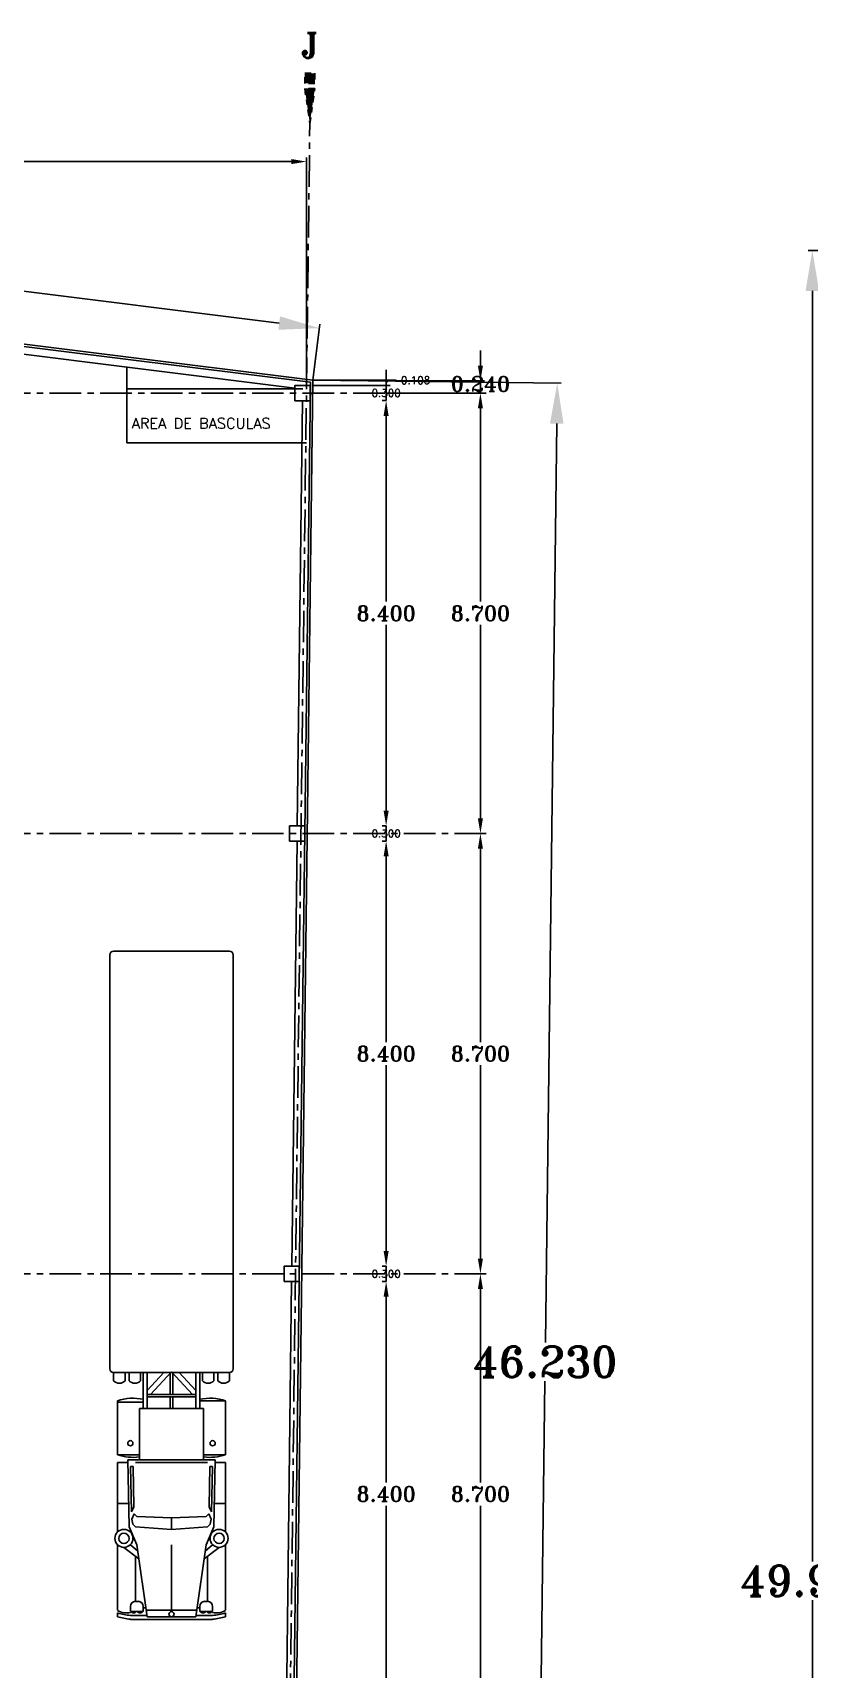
# Model space of a CAD drawing. Extents: x 915 to 2178, y -798 to 165.
# Drawn here: x 1309.87 to 1325.22, y -699.69 to -667.36 of the extents above; entities that cross this region are included whole.
import ezdxf
from ezdxf.enums import TextEntityAlignment as Align

# ---------------------------------------------------------------- set-up
doc = ezdxf.new("R2010")
doc.units = 0
doc.header["$LTSCALE"] = 0.5
doc.header["$MEASUREMENT"] = 0
doc.linetypes.add('CENTER', pattern=[2, 1.25, -0.25, 0.25, -0.25])
doc.linetypes.add('DASHDOT2', pattern=[0.5, 0.25, -0.125, 0, -0.125])
doc.layers.get('0').update_dxf_attribs({"linetype": 'CONTINUOUS'})
doc.layers.get('DEFPOINTS').update_dxf_attribs({"linetype": 'CONTINUOUS'})
for name, color, linetype in [('AUTO', 125, 'CONTINUOUS'), ('COTA', 7, 'CONTINUOUS'), ('COTAS', 7, 'CONTINUOUS'), ('EJE', 125, 'DASHDOT2'), ('EJES', 125, 'CENTER'), ('MUEBLES', 125, 'CONTINUOUS'), ('MURO', 150, 'CONTINUOUS'), ('TERRENO', 8, 'CONTINUOUS')]:
    doc.layers.add(name, color=color, linetype=linetype)
doc.styles.add('ROMANT', font='romant')
doc.dimstyles.new('detalle', dxfattribs={"dimtxt": 0.2, "dimasz": 0.15, "dimexe": 0.08, "dimexo": 0, "dimgap": 0.08, "dimtad": 0, "dimtih": 1, "dimtoh": 1, "dimdec": 3, "dimzin": 1, "dimdsep": 46, "dimtxsty": 'ROMANT', "dimcen": 0.15, "dimclrd": 143, "dimclre": 9, "dimadec": 0, "dimazin": 0, "dimtfac": 1, "dimtdec": 3, "dimtmove": 0, "dimatfit": 3, "dimfxl": 1, "dimarcsym": 0})

# ---------------------------------------------------------------- blocks, each defined once
blk = doc.blocks.new('PEQ1320')
at = {"layer": 'AUTO'}
for p, q in [((695.77, -701.869), (698.056, -701.869)), ((695.694, -701.945), (695.694, -710.117)), ((695.77, -710.193), (698.056, -710.193)), ((695.77, -710.355), (695.77, -710.193)), ((695.999, -710.355), (695.999, -710.193)), ((696.075, -710.355), (696.075, -710.193)), ((696.303, -710.355), (696.303, -710.193)), ((696.354, -710.193), (696.354, -710.904)), ((696.43, -710.549), (696.761, -710.193)), ((696.43, -710.904), (696.43, -710.193)), ((696.5, -710.624), (696.913, -710.178)), ((696.888, -710.624), (696.888, -710.206)), ((696.913, -710.178), (697.326, -710.624)), ((696.938, -710.624), (696.938, -710.206)), ((697.065, -710.193), (697.396, -710.549)), ((697.396, -710.193), (697.396, -710.904)), ((697.472, -710.193), (697.472, -710.904)), ((697.523, -710.355), (697.523, -710.193)), ((697.751, -710.355), (697.751, -710.193)), ((697.827, -710.355), (697.827, -710.193)), ((698.056, -710.355), (698.056, -710.193)), ((695.846, -710.751), (695.846, -711.818)), ((695.846, -710.777), (696.354, -710.777)), ((697.548, -710.904), (696.278, -710.904)), ((696.278, -711.92), (696.278, -710.904)), ((697.396, -710.624), (696.43, -710.624)), ((696.43, -710.675), (697.396, -710.675)), ((696.888, -710.675), (696.888, -710.904)), ((696.938, -710.904), (696.938, -710.675)), ((697.472, -710.751), (697.98, -710.751)), ((697.548, -711.92), (697.548, -710.904)), ((697.98, -710.751), (697.98, -711.818)), ((696.278, -711.818), (695.846, -711.818)), ((697.98, -711.818), (697.548, -711.818)), ((695.846, -713.345), (695.846, -711.97)), ((696.049, -711.97), (695.846, -711.97)), ((697.777, -711.92), (696.049, -711.92)), ((696.049, -711.92), (696.075, -713.24)), ((696.103, -712.047), (696.153, -712.047)), ((696.103, -712.047), (696.12, -712.947)), ((696.153, -712.047), (696.169, -712.849)), ((697.624, -711.97), (696.202, -711.97)), ((697.672, -712.047), (697.657, -712.849)), ((697.723, -712.047), (697.672, -712.047)), ((697.723, -712.047), (697.706, -712.947)), ((697.777, -711.92), (697.751, -713.24)), ((697.98, -711.97), (697.777, -711.97)), ((697.98, -711.97), (697.98, -713.345)), ((696.049, -712.783), (695.846, -712.783)), ((696.169, -712.849), (696.12, -712.947)), ((697.657, -712.849), (697.706, -712.947)), ((697.98, -712.783), (697.777, -712.783)), ((696.176, -712.986), (696.126, -713.088)), ((696.126, -713.088), (696.151, -713.19)), ((696.151, -713.19), (696.202, -713.24)), ((696.176, -712.986), (696.227, -713.037)), ((696.227, -713.037), (696.913, -713.063)), ((697.599, -713.037), (696.913, -713.063)), ((696.913, -713.063), (696.913, -713.291)), ((696.913, -713.063), (696.913, -713.291)), ((697.65, -712.986), (697.599, -713.037)), ((697.675, -713.19), (697.624, -713.24)), ((697.65, -712.986), (697.7, -713.088)), ((697.7, -713.088), (697.675, -713.19)), ((696.075, -713.24), (696.227, -713.596)), ((696.913, -713.291), (696.202, -713.24)), ((696.913, -713.291), (697.624, -713.24)), ((697.751, -713.24), (697.599, -713.596)), ((695.846, -714.891), (695.846, -713.593)), ((695.973, -713.647), (696.267, -713.873)), ((696.245, -713.72), (696.1, -713.596)), ((696.202, -714.714), (696.202, -713.825)), ((696.227, -713.596), (696.43, -715.018)), ((696.913, -714.891), (696.913, -713.596)), ((697.599, -713.596), (697.396, -715.018)), ((697.853, -713.647), (697.559, -713.873)), ((697.581, -713.72), (697.726, -713.596)), ((697.624, -714.714), (697.624, -713.825)), ((697.98, -713.593), (697.98, -714.891)), ((696.1, -714.815), (696.1, -714.917)), ((696.202, -714.714), (696.253, -714.714)), ((696.354, -714.815), (696.354, -714.917)), ((697.472, -714.815), (697.472, -714.917)), ((697.624, -714.714), (697.573, -714.714)), ((697.726, -714.815), (697.726, -714.917)), ((695.846, -714.942), (695.846, -715.018)), ((696.1, -714.917), (696.354, -714.917)), ((696.426, -714.993), (696.1, -714.993)), ((697.726, -715.069), (696.1, -715.069)), ((696.354, -714.841), (696.401, -714.841)), ((697.416, -714.891), (696.41, -714.891)), ((696.43, -715.018), (697.396, -715.018)), ((697.4, -714.993), (697.726, -714.993)), ((697.472, -714.841), (697.425, -714.841)), ((697.726, -714.917), (697.472, -714.917)), ((697.98, -714.942), (697.98, -715.018))]:
    blk.add_line(p, q, dxfattribs=at)
blk.add_lwpolyline([(698.132, -710.117), (698.132, -701.945)], dxfattribs=at)
for centre, radius in [((696.1, -711.589), 0.0508), ((697.726, -711.589), 0.0508), ((695.973, -713.469), 0.178), ((695.973, -713.469), 0.102), ((697.853, -713.469), 0.178), ((697.853, -713.469), 0.102), ((696.913, -714.968), 0.0508)]:
    blk.add_circle(centre, radius, dxfattribs=at)
for centre, radius, start, end in [((695.77, -701.945), 0.0762, 90, 180), ((698.056, -701.945), 0.0762, 0, 90), ((695.77, -710.117), 0.0762, 180, 270), ((698.056, -710.117), 0.0762, 270, 0), ((695.884, -710.252), 0.154, 222.075, 317.925), ((696.189, -710.252), 0.154, 222.075, 317.925), ((697.637, -710.252), 0.154, 222.075, 317.925), ((697.942, -710.252), 0.154, 222.075, 317.925), ((696.151, -711.64), 0.94, 77.5131, 108.9246), ((697.675, -711.64), 0.94, 71.0754, 102.4869), ((696.151, -710.929), 0.94, 251.0754, 277.7664), ((697.675, -710.929), 0.94, 262.2336, 288.9246), ((696.202, -714.815), 0.102, 90, 180), ((696.253, -714.815), 0.102, 0, 90), ((697.573, -714.815), 0.102, 90, 180), ((697.624, -714.815), 0.102, 0, 90), ((696.024, -714.606), 0.337, 238.1092, 283.0861), ((696.291, -713.38), 1.624, 254.1161, 263.264), ((696.291, -713.456), 1.624, 254.1161, 263.264), ((696.164, -714.879), 0.0635, 216.8699, 323.1301), ((696.291, -714.879), 0.0635, 216.8699, 323.1301), ((697.535, -714.879), 0.0635, 216.8699, 323.1301), ((697.662, -714.879), 0.0635, 216.8699, 323.1301), ((697.802, -714.606), 0.337, 256.9139, 301.8908), ((697.535, -713.38), 1.624, 276.736, 285.8839), ((697.535, -713.456), 1.624, 276.736, 285.8839)]:
    blk.add_arc(centre, radius, start, end, dxfattribs=at)
blk = doc.blocks.new('*D55')
at = {"layer": 'COTAS', "color": 9, "lineweight": -2, "transparency": 16777216}
for p, q in [((1294.87, -671.662), (1295.008, -670.557)), ((1315.411, -674.224), (1315.549, -673.119))]:
    blk.add_line(p, q, dxfattribs=at)
at = {"layer": 'COTAS', "color": 143, "lineweight": -2, "transparency": 16777216}
for p, q in [((1295.792, -670.736), (1303.773, -671.731)), ((1314.745, -673.099), (1306.937, -672.126))]:
    blk.add_line(p, q, dxfattribs=at)
at = {"layer": 'COTAS', "color": 143, "transparency": 16777216}
for points in [[(1295.808, -670.604), (1295.775, -670.868), (1294.998, -670.637)], [(1314.761, -672.967), (1314.728, -673.231), (1315.539, -673.198)]]:
    blk.add_solid(points, dxfattribs=at)
at = {"layer": 'DEFPOINTS', "color": 0, "transparency": 16777216}
for p in [(1294.87, -671.662), (1315.539, -673.198), (1315.411, -674.224)]:
    blk.add_point(p, dxfattribs=at)
at = {"layer": 'COTAS', "color": 0, "transparency": 16777216, "insert": (1305.355, -671.928), "char_height": 0.6, "attachment_point": 5, "rotation": 345.1335, "style": 'ROMANT'}
blk.add_mtext('20.700', dxfattribs=at)
blk = doc.blocks.new('*D56')
at = {"layer": 'COTAS', "color": 9, "lineweight": -2, "transparency": 16777216}
for p, q in [((1315.411, -674.224), (1320.318, -674.285)), ((1314.836, -720.45), (1319.744, -720.511))]:
    blk.add_line(p, q, dxfattribs=at)
at = {"layer": 'COTAS', "color": 143, "lineweight": -2, "transparency": 16777216}
for p, q in [((1320.228, -675.084), (1320.003, -693.239)), ((1319.674, -719.71), (1319.993, -693.999))]:
    blk.add_line(p, q, dxfattribs=at)
at = {"layer": 'COTAS', "color": 143, "transparency": 16777216}
for points in [[(1320.095, -675.082), (1320.362, -675.085), (1320.238, -674.284)], [(1319.54, -719.708), (1319.807, -719.712), (1319.664, -720.51)]]:
    blk.add_solid(points, dxfattribs=at)
at = {"layer": 'DEFPOINTS', "color": 0, "transparency": 16777216}
for p in [(1315.411, -674.224), (1314.836, -720.45), (1319.664, -720.51)]:
    blk.add_point(p, dxfattribs=at)
at = {"layer": 'COTAS', "color": 0, "transparency": 16777216, "insert": (1319.998, -693.619), "char_height": 0.6, "attachment_point": 5, "style": 'ROMANT'}
blk.add_mtext('46.230', dxfattribs=at)
blk = doc.blocks.new('*D58')
at = {"layer": 'COTAS', "color": 9, "lineweight": -2, "transparency": 16777216}
for p, q in [((1331.523, -671.662), (1325.199, -671.662)), ((1331.523, -721.612), (1325.199, -721.612))]:
    blk.add_line(p, q, dxfattribs=at)
at = {"layer": 'COTAS', "color": 143, "lineweight": -2, "transparency": 16777216}
for p, q in [((1325.279, -672.462), (1325.279, -697.565)), ((1325.279, -720.812), (1325.279, -698.325))]:
    blk.add_line(p, q, dxfattribs=at)
at = {"layer": 'COTAS', "color": 143, "transparency": 16777216}
for points in [[(1325.145, -672.462), (1325.412, -672.462), (1325.279, -671.662)], [(1325.145, -720.812), (1325.412, -720.812), (1325.279, -721.612)]]:
    blk.add_solid(points, dxfattribs=at)
at = {"layer": 'DEFPOINTS', "color": 0, "transparency": 16777216}
for p in [(1331.523, -671.662), (1325.279, -721.612), (1331.523, -721.612)]:
    blk.add_point(p, dxfattribs=at)
at = {"layer": 'COTAS', "color": 0, "transparency": 16777216, "insert": (1325.279, -697.945), "char_height": 0.6, "attachment_point": 5, "style": 'ROMANT'}
blk.add_mtext('49.950', dxfattribs=at)
blk = doc.blocks.new('DI-P0101')
at = {"const_width": 0.2}
blk.add_lwpolyline([(0, 0.8), (0, 1)], dxfattribs=at)
for points in [[(0.1, 1), (0.1, 0.8), (-0.1, 0.8), (-0.1, 1)], [(0, 0), (0.1, 0.7), (-0.1, 0.7)]]:
    blk.add_lwpolyline(points, close=True)
blk.add_lwpolyline([(0, 0, 0, 0.2, 0), (0, 0.7, 0.2, 0.2, 0)], format="xyseb")
at = {"style": 'ROMANT'}
blk.add_attdef('1', text='', height=0.6, dxfattribs=at).set_placement((0, 1.3), align=Align.CENTER)
blk = doc.blocks.new('*D71')
at = {"layer": 'COTA', "color": 9, "lineweight": -2, "transparency": 16777216}
for p, q in [((1318.72, -674.481), (1318.64, -674.481)), ((1318.72, -683.181), (1318.64, -683.181))]:
    blk.add_line(p, q, dxfattribs=at)
at = {"layer": 'COTA', "color": 143, "lineweight": -2, "transparency": 16777216}
for p, q in [((1318.72, -674.781), (1318.72, -678.601)), ((1318.72, -682.881), (1318.72, -679.061))]:
    blk.add_line(p, q, dxfattribs=at)
at = {"layer": 'COTA', "color": 143, "transparency": 16777216}
for points in [[(1318.67, -674.781), (1318.77, -674.781), (1318.72, -674.481)], [(1318.67, -682.881), (1318.77, -682.881), (1318.72, -683.181)]]:
    blk.add_solid(points, dxfattribs=at)
at = {"layer": 'DEFPOINTS', "color": 0, "transparency": 16777216}
for p in [(1318.72, -674.481), (1318.72, -683.181), (1318.72, -683.181)]:
    blk.add_point(p, dxfattribs=at)
at = {"layer": 'COTA', "color": 0, "transparency": 16777216, "insert": (1318.72, -678.831), "char_height": 0.3, "attachment_point": 5, "style": 'ROMANT'}
blk.add_mtext('8.700', dxfattribs=at)
blk = doc.blocks.new('*D72')
at = {"layer": 'COTA', "color": 9, "lineweight": -2, "transparency": 16777216}
for p, q in [((1318.72, -683.181), (1318.64, -683.181)), ((1318.72, -691.881), (1318.64, -691.881))]:
    blk.add_line(p, q, dxfattribs=at)
at = {"layer": 'COTA', "color": 143, "lineweight": -2, "transparency": 16777216}
for p, q in [((1318.72, -683.481), (1318.72, -687.301)), ((1318.72, -691.581), (1318.72, -687.761))]:
    blk.add_line(p, q, dxfattribs=at)
at = {"layer": 'COTA', "color": 143, "transparency": 16777216}
for points in [[(1318.67, -683.481), (1318.77, -683.481), (1318.72, -683.181)], [(1318.67, -691.581), (1318.77, -691.581), (1318.72, -691.881)]]:
    blk.add_solid(points, dxfattribs=at)
at = {"layer": 'DEFPOINTS', "color": 0, "transparency": 16777216}
for p in [(1318.72, -683.181), (1318.72, -691.881), (1318.72, -691.881)]:
    blk.add_point(p, dxfattribs=at)
at = {"layer": 'COTA', "color": 0, "transparency": 16777216, "insert": (1318.72, -687.531), "char_height": 0.3, "attachment_point": 5, "style": 'ROMANT'}
blk.add_mtext('8.700', dxfattribs=at)
blk = doc.blocks.new('*D73')
at = {"layer": 'COTA', "color": 9, "lineweight": -2, "transparency": 16777216}
for p, q in [((1318.72, -691.881), (1318.64, -691.881)), ((1318.72, -700.581), (1318.64, -700.581))]:
    blk.add_line(p, q, dxfattribs=at)
at = {"layer": 'COTA', "color": 143, "lineweight": -2, "transparency": 16777216}
for p, q in [((1318.72, -692.181), (1318.72, -696.001)), ((1318.72, -700.281), (1318.72, -696.461))]:
    blk.add_line(p, q, dxfattribs=at)
at = {"layer": 'COTA', "color": 143, "transparency": 16777216}
for points in [[(1318.67, -692.181), (1318.77, -692.181), (1318.72, -691.881)], [(1318.67, -700.281), (1318.77, -700.281), (1318.72, -700.581)]]:
    blk.add_solid(points, dxfattribs=at)
at = {"layer": 'DEFPOINTS', "color": 0, "transparency": 16777216}
for p in [(1318.72, -691.881), (1318.72, -700.581), (1318.72, -700.581)]:
    blk.add_point(p, dxfattribs=at)
at = {"layer": 'COTA', "color": 0, "transparency": 16777216, "insert": (1318.72, -696.231), "char_height": 0.3, "attachment_point": 5, "style": 'ROMANT'}
blk.add_mtext('8.700', dxfattribs=at)
blk = doc.blocks.new('*D81')
at = {"layer": 'COTA', "color": 143, "lineweight": -2, "transparency": 16777216}
for p, q in [((1318.72, -673.942), (1318.72, -673.642)), ((1318.72, -674.242), (1318.72, -674.481)), ((1318.72, -674.242), (1318.72, -674.481)), ((1318.72, -674.781), (1318.72, -675.081))]:
    blk.add_line(p, q, dxfattribs=at)
at = {"layer": 'COTA', "color": 9, "lineweight": -2, "transparency": 16777216}
for p, q in [((1316.857, -674.242), (1318.8, -674.242)), ((1316.857, -674.481), (1318.8, -674.481))]:
    blk.add_line(p, q, dxfattribs=at)
at = {"layer": 'COTA', "color": 143, "transparency": 16777216}
for points in [[(1318.67, -673.942), (1318.77, -673.942), (1318.72, -674.242)], [(1318.67, -674.781), (1318.77, -674.781), (1318.72, -674.481)]]:
    blk.add_solid(points, dxfattribs=at)
at = {"layer": 'DEFPOINTS', "color": 0, "transparency": 16777216}
for p in [(1316.857, -674.242), (1316.857, -674.481), (1318.72, -674.481)]:
    blk.add_point(p, dxfattribs=at)
at = {"layer": 'COTA', "color": 0, "transparency": 16777216, "insert": (1318.72, -674.302), "char_height": 0.3, "attachment_point": 5, "style": 'ROMANT'}
blk.add_mtext('0.240', dxfattribs=at)
blk = doc.blocks.new('*D107')
at = {"layer": 'COTA', "color": 9, "lineweight": -2, "transparency": 16777216}
for p, q in [((1294.995, -674.319), (1294.995, -669.828)), ((1315.284, -674.331), (1315.284, -669.828))]:
    blk.add_line(p, q, dxfattribs=at)
at = {"layer": 'COTA', "color": 143, "lineweight": -2, "transparency": 16777216}
for p, q in [((1295.295, -669.908), (1304.31, -669.908)), ((1314.984, -669.908), (1305.97, -669.908))]:
    blk.add_line(p, q, dxfattribs=at)
at = {"layer": 'COTA', "color": 143, "transparency": 16777216}
for points in [[(1295.295, -669.858), (1295.295, -669.958), (1294.995, -669.908)], [(1314.984, -669.858), (1314.984, -669.958), (1315.284, -669.908)]]:
    blk.add_solid(points, dxfattribs=at)
at = {"layer": 'DEFPOINTS', "color": 0, "transparency": 16777216}
for p in [(1315.284, -669.908), (1294.995, -674.319), (1315.284, -674.331)]:
    blk.add_point(p, dxfattribs=at)
at = {"layer": 'COTA', "color": 0, "transparency": 16777216, "insert": (1305.14, -669.908), "char_height": 0.3, "attachment_point": 5, "style": 'ROMANT'}
blk.add_mtext('20.290', dxfattribs=at)
blk = doc.blocks.new('*D126')
at = {"layer": 'COTA', "color": 9, "lineweight": -2, "transparency": 16777216}
for p, q in [((1316.857, -674.331), (1316.777, -674.331)), ((1316.857, -674.631), (1316.777, -674.631))]:
    blk.add_line(p, q, dxfattribs=at)
at = {"layer": 'COTA', "color": 143, "lineweight": -2, "transparency": 16777216}
for p, q in [((1316.857, -674.231), (1316.857, -674.131)), ((1316.857, -674.331), (1316.857, -674.631)), ((1316.857, -674.331), (1316.857, -674.631)), ((1316.857, -674.731), (1316.857, -674.831))]:
    blk.add_line(p, q, dxfattribs=at)
at = {"layer": 'COTA', "color": 143, "transparency": 16777216}
for points in [[(1316.84, -674.231), (1316.874, -674.231), (1316.857, -674.331)], [(1316.84, -674.731), (1316.874, -674.731), (1316.857, -674.631)]]:
    blk.add_solid(points, dxfattribs=at)
at = {"layer": 'DEFPOINTS', "color": 0, "transparency": 16777216}
for p in [(1316.857, -674.331), (1316.857, -674.631), (1316.857, -674.631)]:
    blk.add_point(p, dxfattribs=at)
at = {"layer": 'COTA', "color": 0, "transparency": 16777216, "insert": (1316.857, -674.481), "char_height": 0.15, "attachment_point": 5, "style": 'ROMANT'}
blk.add_mtext('0.300', dxfattribs=at)
blk = doc.blocks.new('*D127')
at = {"layer": 'COTA', "color": 9, "lineweight": -2, "transparency": 16777216}
for p, q in [((1316.857, -683.031), (1316.777, -683.031)), ((1316.857, -683.331), (1316.777, -683.331))]:
    blk.add_line(p, q, dxfattribs=at)
at = {"layer": 'COTA', "color": 143, "lineweight": -2, "transparency": 16777216}
for p, q in [((1316.857, -682.931), (1316.857, -682.831)), ((1316.857, -683.031), (1316.857, -683.331)), ((1316.857, -683.031), (1316.857, -683.331)), ((1316.857, -683.431), (1316.857, -683.531))]:
    blk.add_line(p, q, dxfattribs=at)
at = {"layer": 'COTA', "color": 143, "transparency": 16777216}
for points in [[(1316.84, -682.931), (1316.874, -682.931), (1316.857, -683.031)], [(1316.84, -683.431), (1316.874, -683.431), (1316.857, -683.331)]]:
    blk.add_solid(points, dxfattribs=at)
at = {"layer": 'DEFPOINTS', "color": 0, "transparency": 16777216}
for p in [(1316.857, -683.031), (1316.857, -683.331), (1316.857, -683.331)]:
    blk.add_point(p, dxfattribs=at)
at = {"layer": 'COTA', "color": 0, "transparency": 16777216, "insert": (1316.857, -683.181), "char_height": 0.15, "attachment_point": 5, "style": 'ROMANT'}
blk.add_mtext('0.300', dxfattribs=at)
blk = doc.blocks.new('*D128')
at = {"layer": 'COTA', "color": 143, "lineweight": -2, "transparency": 16777216}
for p, q in [((1316.857, -691.631), (1316.857, -691.531)), ((1316.857, -691.731), (1316.857, -692.031)), ((1316.857, -691.731), (1316.857, -692.031)), ((1316.857, -692.131), (1316.857, -692.231))]:
    blk.add_line(p, q, dxfattribs=at)
at = {"layer": 'COTA', "color": 9, "lineweight": -2, "transparency": 16777216}
for p, q in [((1316.857, -691.731), (1316.777, -691.731)), ((1316.857, -692.031), (1316.777, -692.031))]:
    blk.add_line(p, q, dxfattribs=at)
at = {"layer": 'COTA', "color": 143, "transparency": 16777216}
for points in [[(1316.84, -691.631), (1316.874, -691.631), (1316.857, -691.731)], [(1316.84, -692.131), (1316.874, -692.131), (1316.857, -692.031)]]:
    blk.add_solid(points, dxfattribs=at)
at = {"layer": 'DEFPOINTS', "color": 0, "transparency": 16777216}
for p in [(1316.857, -691.731), (1316.857, -692.031), (1316.857, -692.031)]:
    blk.add_point(p, dxfattribs=at)
at = {"layer": 'COTA', "color": 0, "transparency": 16777216, "insert": (1316.857, -691.881), "char_height": 0.15, "attachment_point": 5, "style": 'ROMANT'}
blk.add_mtext('0.300', dxfattribs=at)
blk = doc.blocks.new('*D130')
at = {"layer": 'COTA', "color": 9, "lineweight": -2, "transparency": 16777216}
for p, q in [((1316.857, -674.631), (1316.777, -674.631)), ((1316.857, -683.031), (1316.777, -683.031))]:
    blk.add_line(p, q, dxfattribs=at)
at = {"layer": 'COTA', "color": 143, "lineweight": -2, "transparency": 16777216}
for p, q in [((1316.857, -674.931), (1316.857, -678.601)), ((1316.857, -682.731), (1316.857, -679.061))]:
    blk.add_line(p, q, dxfattribs=at)
at = {"layer": 'COTA', "color": 143, "transparency": 16777216}
for points in [[(1316.807, -674.931), (1316.907, -674.931), (1316.857, -674.631)], [(1316.807, -682.731), (1316.907, -682.731), (1316.857, -683.031)]]:
    blk.add_solid(points, dxfattribs=at)
at = {"layer": 'DEFPOINTS', "color": 0, "transparency": 16777216}
for p in [(1316.857, -674.631), (1316.857, -683.031), (1316.857, -683.031)]:
    blk.add_point(p, dxfattribs=at)
at = {"layer": 'COTA', "color": 0, "transparency": 16777216, "insert": (1316.857, -678.831), "char_height": 0.3, "attachment_point": 5, "style": 'ROMANT'}
blk.add_mtext('8.400', dxfattribs=at)
blk = doc.blocks.new('*D131')
at = {"layer": 'COTA', "color": 9, "lineweight": -2, "transparency": 16777216}
for p, q in [((1316.857, -683.331), (1316.777, -683.331)), ((1316.857, -691.731), (1316.777, -691.731))]:
    blk.add_line(p, q, dxfattribs=at)
at = {"layer": 'COTA', "color": 143, "lineweight": -2, "transparency": 16777216}
for p, q in [((1316.857, -683.631), (1316.857, -687.301)), ((1316.857, -691.431), (1316.857, -687.761))]:
    blk.add_line(p, q, dxfattribs=at)
at = {"layer": 'COTA', "color": 143, "transparency": 16777216}
for points in [[(1316.807, -683.631), (1316.907, -683.631), (1316.857, -683.331)], [(1316.807, -691.431), (1316.907, -691.431), (1316.857, -691.731)]]:
    blk.add_solid(points, dxfattribs=at)
at = {"layer": 'DEFPOINTS', "color": 0, "transparency": 16777216}
for p in [(1316.857, -683.331), (1316.857, -691.731), (1316.857, -691.731)]:
    blk.add_point(p, dxfattribs=at)
at = {"layer": 'COTA', "color": 0, "transparency": 16777216, "insert": (1316.857, -687.531), "char_height": 0.3, "attachment_point": 5, "style": 'ROMANT'}
blk.add_mtext('8.400', dxfattribs=at)
blk = doc.blocks.new('*D132')
at = {"layer": 'COTA', "color": 9, "lineweight": -2, "transparency": 16777216}
for p, q in [((1316.857, -692.031), (1316.777, -692.031)), ((1316.857, -700.431), (1316.777, -700.431))]:
    blk.add_line(p, q, dxfattribs=at)
at = {"layer": 'COTA', "color": 143, "lineweight": -2, "transparency": 16777216}
for p, q in [((1316.857, -692.331), (1316.857, -696.001)), ((1316.857, -700.131), (1316.857, -696.461))]:
    blk.add_line(p, q, dxfattribs=at)
at = {"layer": 'COTA', "color": 143, "transparency": 16777216}
for points in [[(1316.807, -692.331), (1316.907, -692.331), (1316.857, -692.031)], [(1316.807, -700.131), (1316.907, -700.131), (1316.857, -700.431)]]:
    blk.add_solid(points, dxfattribs=at)
at = {"layer": 'DEFPOINTS', "color": 0, "transparency": 16777216}
for p in [(1316.857, -692.031), (1316.857, -700.431), (1316.857, -700.431)]:
    blk.add_point(p, dxfattribs=at)
at = {"layer": 'COTA', "color": 0, "transparency": 16777216, "insert": (1316.857, -696.231), "char_height": 0.3, "attachment_point": 5, "style": 'ROMANT'}
blk.add_mtext('8.400', dxfattribs=at)
blk = doc.blocks.new('*D145')
at = {"layer": 'COTA', "color": 143, "lineweight": -2, "transparency": 16777216}
for p, q in [((1316.857, -674.124), (1316.857, -674.024)), ((1316.857, -674.331), (1316.857, -674.224)), ((1316.857, -674.331), (1316.857, -674.224)), ((1316.857, -674.277), (1316.895, -674.227)), ((1316.895, -674.227), (1317.055, -674.227)), ((1316.857, -674.431), (1316.857, -674.531))]:
    blk.add_line(p, q, dxfattribs=at)
at = {"layer": 'COTA', "color": 9, "lineweight": -2, "transparency": 16777216}
for p, q in [((1315.409, -674.331), (1316.937, -674.331)), ((1315.411, -674.224), (1316.937, -674.224))]:
    blk.add_line(p, q, dxfattribs=at)
at = {"layer": 'COTA', "color": 143, "transparency": 16777216}
for points in [[(1316.84, -674.124), (1316.874, -674.124), (1316.857, -674.224)], [(1316.84, -674.431), (1316.874, -674.431), (1316.857, -674.331)]]:
    blk.add_solid(points, dxfattribs=at)
at = {"layer": 'DEFPOINTS', "color": 0, "transparency": 16777216}
for p in [(1315.409, -674.331), (1315.411, -674.224), (1316.857, -674.224)]:
    blk.add_point(p, dxfattribs=at)
at = {"layer": 'COTA', "color": 0, "transparency": 16777216, "insert": (1317.439, -674.227), "char_height": 0.15, "attachment_point": 5, "style": 'ROMANT'}
blk.add_mtext('0.108', dxfattribs=at)

msp = doc.modelspace()

# ---------------------------------------------------------------- linework, layer by layer
at = {"layer": 'EJES'}
for p, q in [((1314.7117, -720.4018), (1315.3488, -669.1615)), ((1318.832, -674.4811), (1290.8699, -674.4811)), ((1318.832, -683.1811), (1290.8699, -683.1811)), ((1318.832, -691.8811), (1290.8699, -691.8811))]:
    msp.add_line(p, q, dxfattribs=at)
at = {"layer": 'MUEBLES'}
for p, q in [((1311.7359, -675.4671), (1311.7359, -673.9669)), ((1315.2086, -674.3999), (1311.7359, -674.3999)), ((1315.2851, -675.4671), (1311.7359, -675.4671))]:
    msp.add_line(p, q, dxfattribs=at)
at = {"layer": 'MURO'}
for p, q in [((1294.9199, -671.719), (1315.3603, -674.2676)), ((1295.0699, -671.8889), (1315.0558, -674.3808)), ((1315.3603, -674.2676), (1314.8363, -716.4124)), ((1315.2057, -674.6311), (1315.1013, -683.0311)), ((1315.0976, -683.3311), (1314.9931, -691.7311)), ((1314.9894, -692.0311), (1314.885, -700.4311))]:
    msp.add_line(p, q, dxfattribs=at)
for points in [[(1315.0558, -674.6311), (1315.0558, -674.3311), (1315.3558, -674.3311), (1315.3558, -674.6311)], [(1314.9476, -683.3311), (1314.9476, -683.0311), (1315.2476, -683.0311), (1315.2476, -683.3311)], [(1314.8394, -692.0311), (1314.8394, -691.7311), (1315.1394, -691.7311), (1315.1394, -692.0311)]]:
    msp.add_lwpolyline(points, close=True, dxfattribs=at)
msp.add_point((1315.2969, -683.173), dxfattribs=at)
at = {"layer": 'TERRENO'}
msp.add_lwpolyline([(1294.8699, -721.6124), (1294.8699, -671.6624), (1315.4108, -674.2236), (1314.8361, -720.45), (1294.8699, -721.6124)], dxfattribs=at)

# ---------------------------------------------------------------- block references
at = {"layer": 'EJE'}
ref = msp.add_blockref('DI-P0101', (1315.3487, -669.1624), dxfattribs=at)
ref.add_attrib('1', 'J', dxfattribs={"layer": '0', "height": 0.5, "style": 'ROMANT'}).set_placement((1315.3487, -667.8624), align=Align.CENTER)
at = {"layer": 'MURO'}
msp.add_blockref('PEQ1320', (615.7027, 16.363), dxfattribs=at)

# ---------------------------------------------------------------- texts
at = {"style": 'ROMANT'}
msp.add_text('AREA DE BASCULAS', height=0.21, dxfattribs=at).set_placement((1311.8295, -675.1835))

# ---------------------------------------------------------------- dimensions: what is measured, and where the dimension line sits
at = {"layer": 'COTA'}
dim = msp.add_linear_dim(base=(1315.2845, -669.9084), p1=(1294.9949, -674.319), p2=(1315.2845, -674.3311), dimstyle='detalle', override={"dimtxt": 0.3, "dimasz": 0.3, "dimtmove": 1}, dxfattribs=at)
dim.commit()
dim.dimension.update_dxf_attribs({"geometry": '*D107', "text_midpoint": (1305.1397, -669.9084)})
for base, p1, p2, override, picture, middle in [((1318.7204, -674.4811), (1316.8569, -674.2415), (1316.8569, -674.4811), {"dimtxt": 0.3, "dimasz": 0.3, "dimtmove": 1}, '*D81', (1318.7204, -674.3024)), ((1316.8569, -674.22355), (1315.40949, -674.33109), (1315.41082, -674.22355), {"dimtxt": 0.15, "dimasz": 0.1, "dimtmove": 1}, '*D145', (1317.13494, -674.22742)), ((1316.8569, -674.6311), (1316.8569, -674.3311), (1316.8569, -674.6311), {"dimtxt": 0.15, "dimasz": 0.1, "dimtmove": 1}, '*D126', (1316.8569, -674.4811)), ((1316.8569, -683.3311), (1316.8569, -683.0311), (1316.8569, -683.3311), {"dimtxt": 0.15, "dimasz": 0.1, "dimtmove": 1}, '*D127', (1316.8569, -683.1811)), ((1316.8569, -692.0311), (1316.8569, -691.7311), (1316.8569, -692.0311), {"dimtxt": 0.15, "dimasz": 0.1, "dimtmove": 1}, '*D128', (1316.8569, -691.8811))]:
    dim = msp.add_linear_dim(base=base, p1=p1, p2=p2, angle=90, dimstyle='detalle', override=override, dxfattribs=at)
    dim.commit()
    dim.dimension.update_dxf_attribs({"geometry": picture, "text_midpoint": middle, "dimtype": 160})
for base, p1, p2, picture, middle in [((1316.8569, -683.0311), (1316.8569, -674.6311), (1316.8569, -683.0311), '*D130', (1316.8569, -678.8311)), ((1318.7204, -683.1811), (1318.7204, -674.4811), (1318.7204, -683.1811), '*D71', (1318.7204, -678.8311)), ((1316.8569, -691.7311), (1316.8569, -683.3311), (1316.8569, -691.7311), '*D131', (1316.8569, -687.5311)), ((1318.7204, -691.8811), (1318.7204, -683.1811), (1318.7204, -691.8811), '*D72', (1318.7204, -687.5311)), ((1316.8569, -700.4311), (1316.8569, -692.0311), (1316.8569, -700.4311), '*D132', (1316.8569, -696.2311)), ((1318.7204, -700.5811), (1318.7204, -691.8811), (1318.7204, -700.5811), '*D73', (1318.7204, -696.2311))]:
    dim = msp.add_linear_dim(base=base, p1=p1, p2=p2, angle=90, dimstyle='detalle', override={"dimtxt": 0.3, "dimasz": 0.3, "dimtmove": 1}, dxfattribs=at)
    dim.commit()
    dim.dimension.update_dxf_attribs({"geometry": picture, "text_midpoint": middle})
at = {"layer": 'COTAS'}
for base, p1, p2, angle, picture, middle in [((1315.5387, -673.198), (1294.8699, -671.6624), (1315.4108, -674.2236), 352.89279, '*D55', (1305.3549, -671.9282)), ((1325.2785, -721.6124), (1331.5225, -671.6624), (1331.5225, -721.6124), 270, '*D58', (1325.2785, -697.9454)), ((1319.6636, -720.51), (1315.4108, -674.2236), (1314.8361, -720.45), 269.28765, '*D56', (1319.9979, -693.6191))]:
    dim = msp.add_linear_dim(base=base, p1=p1, p2=p2, angle=angle, dimstyle='detalle', override={"dimtxt": 0.6, "dimasz": 0.8}, dxfattribs=at)
    dim.commit()
    dim.dimension.update_dxf_attribs({"geometry": picture, "text_midpoint": middle, "dimtype": 161})

doc.saveas('drawing.dxf')
